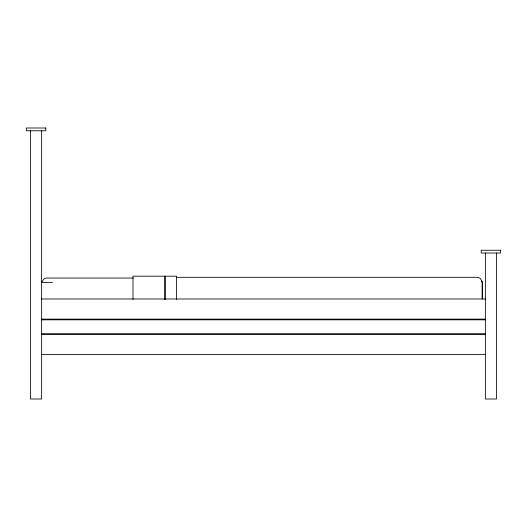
<?xml version="1.0" encoding="UTF-8"?>
<svg xmlns="http://www.w3.org/2000/svg" width="527" height="527" viewBox="0 0 527 527"><rect width="100%" height="100%" fill="white"/><g stroke="black" fill="none" stroke-linecap="round" stroke-linejoin="round"><path stroke-width="0.79" d="M176.393 277.307L478.042 277.307L480.209 278.427L482.383 281.774L482.383 299.033M133.206 278.052L45.968 278.052L43.8 279.145L41.633 282.432L52.483 282.432M41.633 298.98L485.367 298.98M41.633 319.125L485.367 319.125M41.633 319.823L485.367 319.823M41.633 333.71L485.367 333.71M41.633 334.408L485.367 334.408M41.633 354.552L485.367 354.552M481.296 281.115L482.165 282.432L482.165 298.835M496.48 253.019L496.48 399.005L485.367 399.005L485.367 253.019M176.393 299.461L176.393 276.194L132.995 276.194L132.995 299.461M165.544 276.194L165.544 299.461M164.457 276.194L164.457 299.461M41.633 130.775L41.633 399.005L30.52 399.005L30.52 130.775M45.796 127.995L26.35 127.995L26.35 130.775L45.796 130.775L45.796 127.995M500.65 250.246L481.204 250.246L481.204 253.019L500.65 253.019L500.65 250.246"/></g></svg>
